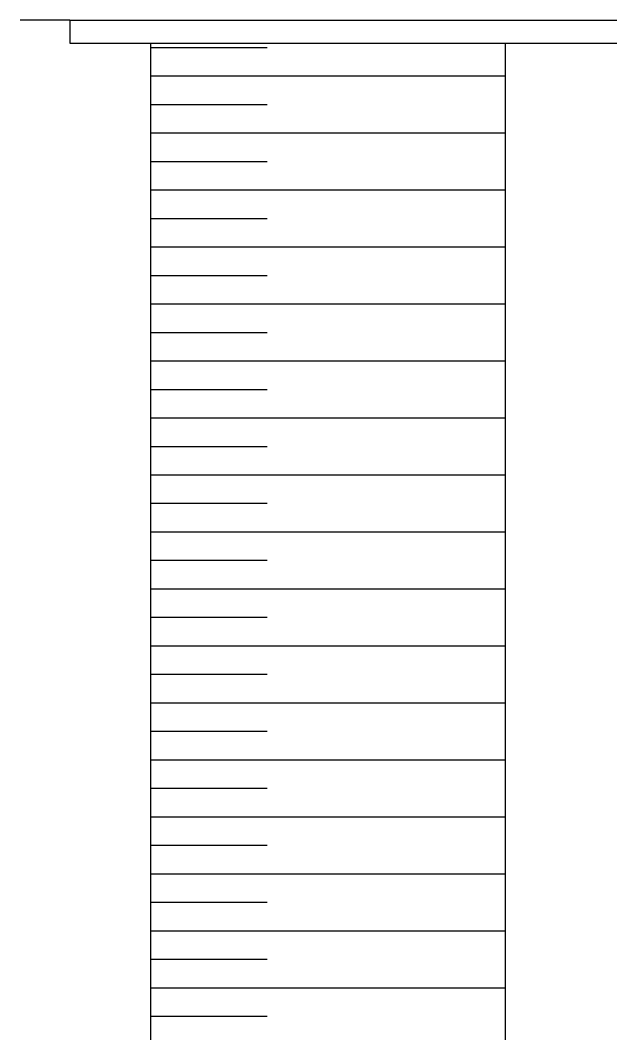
# Model space of a CAD drawing. Header units: metres. Extents: x -331 to 2982, y 362 to 2539.
# Drawn here: x 759.04 to 764.22, y 575.6 to 584.49 of the extents above; entities that cross this region are included whole.
import ezdxf

# ---------------------------------------------------------------- set-up
doc = ezdxf.new("R2010")
doc.units = ezdxf.units.M
doc.layers.add('Det', color=251, linetype='Continuous')

msp = doc.modelspace()

# ---------------------------------------------------------------- linework, layer by layer
at = {"layer": 'Det', "color": 251}
for p, q in [((759.475, 584.4901), (759.0409, 584.4901)), ((759.475, 584.49), (797.2397, 584.49)), ((759.475, 584.49), (759.475, 584.29)), ((759.475, 584.29), (765.4186, 584.29)), ((760.1861, 568.7276), (760.1861, 584.29)), ((761.2086, 584.2487), (760.1861, 584.2487)), ((763.2987, 568.7264), (763.2986, 584.29)), ((761.2086, 583.9987), (760.1861, 583.9987)), ((763.2986, 583.9987), (761.2086, 583.9987)), ((761.2086, 583.7487), (760.1861, 583.7487)), ((761.2086, 583.4987), (760.1861, 583.4987)), ((763.2986, 583.4987), (761.2086, 583.4987)), ((761.2086, 583.2487), (760.1861, 583.2487)), ((761.2086, 582.9987), (760.1861, 582.9987)), ((763.2986, 582.9987), (761.2086, 582.9987)), ((761.2086, 582.7487), (760.1861, 582.7487)), ((761.2086, 582.4987), (760.1861, 582.4987)), ((763.2986, 582.4987), (761.2086, 582.4987)), ((761.2086, 582.2487), (760.1861, 582.2487)), ((761.2086, 581.9987), (760.1861, 581.9987)), ((763.2986, 581.9987), (761.2086, 581.9987)), ((761.2086, 581.7487), (760.1861, 581.7487)), ((761.2086, 581.4987), (760.1861, 581.4987)), ((763.2986, 581.4987), (761.2086, 581.4987)), ((761.2086, 581.2487), (760.1861, 581.2487)), ((761.2086, 580.9987), (760.1861, 580.9987)), ((763.2986, 580.9987), (761.2086, 580.9987)), ((761.2086, 580.7487), (760.1861, 580.7487)), ((761.2086, 580.4987), (760.1861, 580.4987)), ((763.2986, 580.4987), (761.2086, 580.4987)), ((761.2086, 580.2487), (760.1861, 580.2487)), ((761.2086, 579.9987), (760.1861, 579.9987)), ((763.2986, 579.9987), (761.2086, 579.9987)), ((761.2086, 579.7487), (760.1861, 579.7487)), ((761.2086, 579.4987), (760.1861, 579.4987)), ((763.2986, 579.4987), (761.2086, 579.4987)), ((761.2086, 579.2487), (760.1861, 579.2487)), ((761.2086, 578.9987), (760.1861, 578.9987)), ((763.2986, 578.9987), (761.2086, 578.9987)), ((761.2086, 578.7487), (760.1861, 578.7487)), ((761.2086, 578.4987), (760.1861, 578.4987)), ((763.2986, 578.4987), (761.2086, 578.4987)), ((761.2086, 578.2487), (760.1861, 578.2487)), ((761.2086, 577.9987), (760.1861, 577.9987)), ((763.2986, 577.9987), (761.2086, 577.9987)), ((761.2086, 577.7487), (760.1861, 577.7487)), ((761.2086, 577.4987), (760.1861, 577.4987)), ((763.2986, 577.4987), (761.2086, 577.4987)), ((761.2086, 577.2487), (760.1861, 577.2487)), ((761.2086, 576.9987), (760.1861, 576.9987)), ((763.2986, 576.9987), (761.2086, 576.9987)), ((761.2086, 576.7487), (760.1861, 576.7487)), ((761.2086, 576.4987), (760.1861, 576.4987)), ((763.2986, 576.4987), (761.2086, 576.4987)), ((761.2086, 576.2487), (760.1861, 576.2487)), ((761.2086, 575.9987), (760.1861, 575.9987)), ((763.2986, 575.9987), (761.2086, 575.9987)), ((761.2086, 575.7487), (760.1861, 575.7487))]:
    msp.add_line(p, q, dxfattribs=at)

doc.saveas('drawing.dxf')
